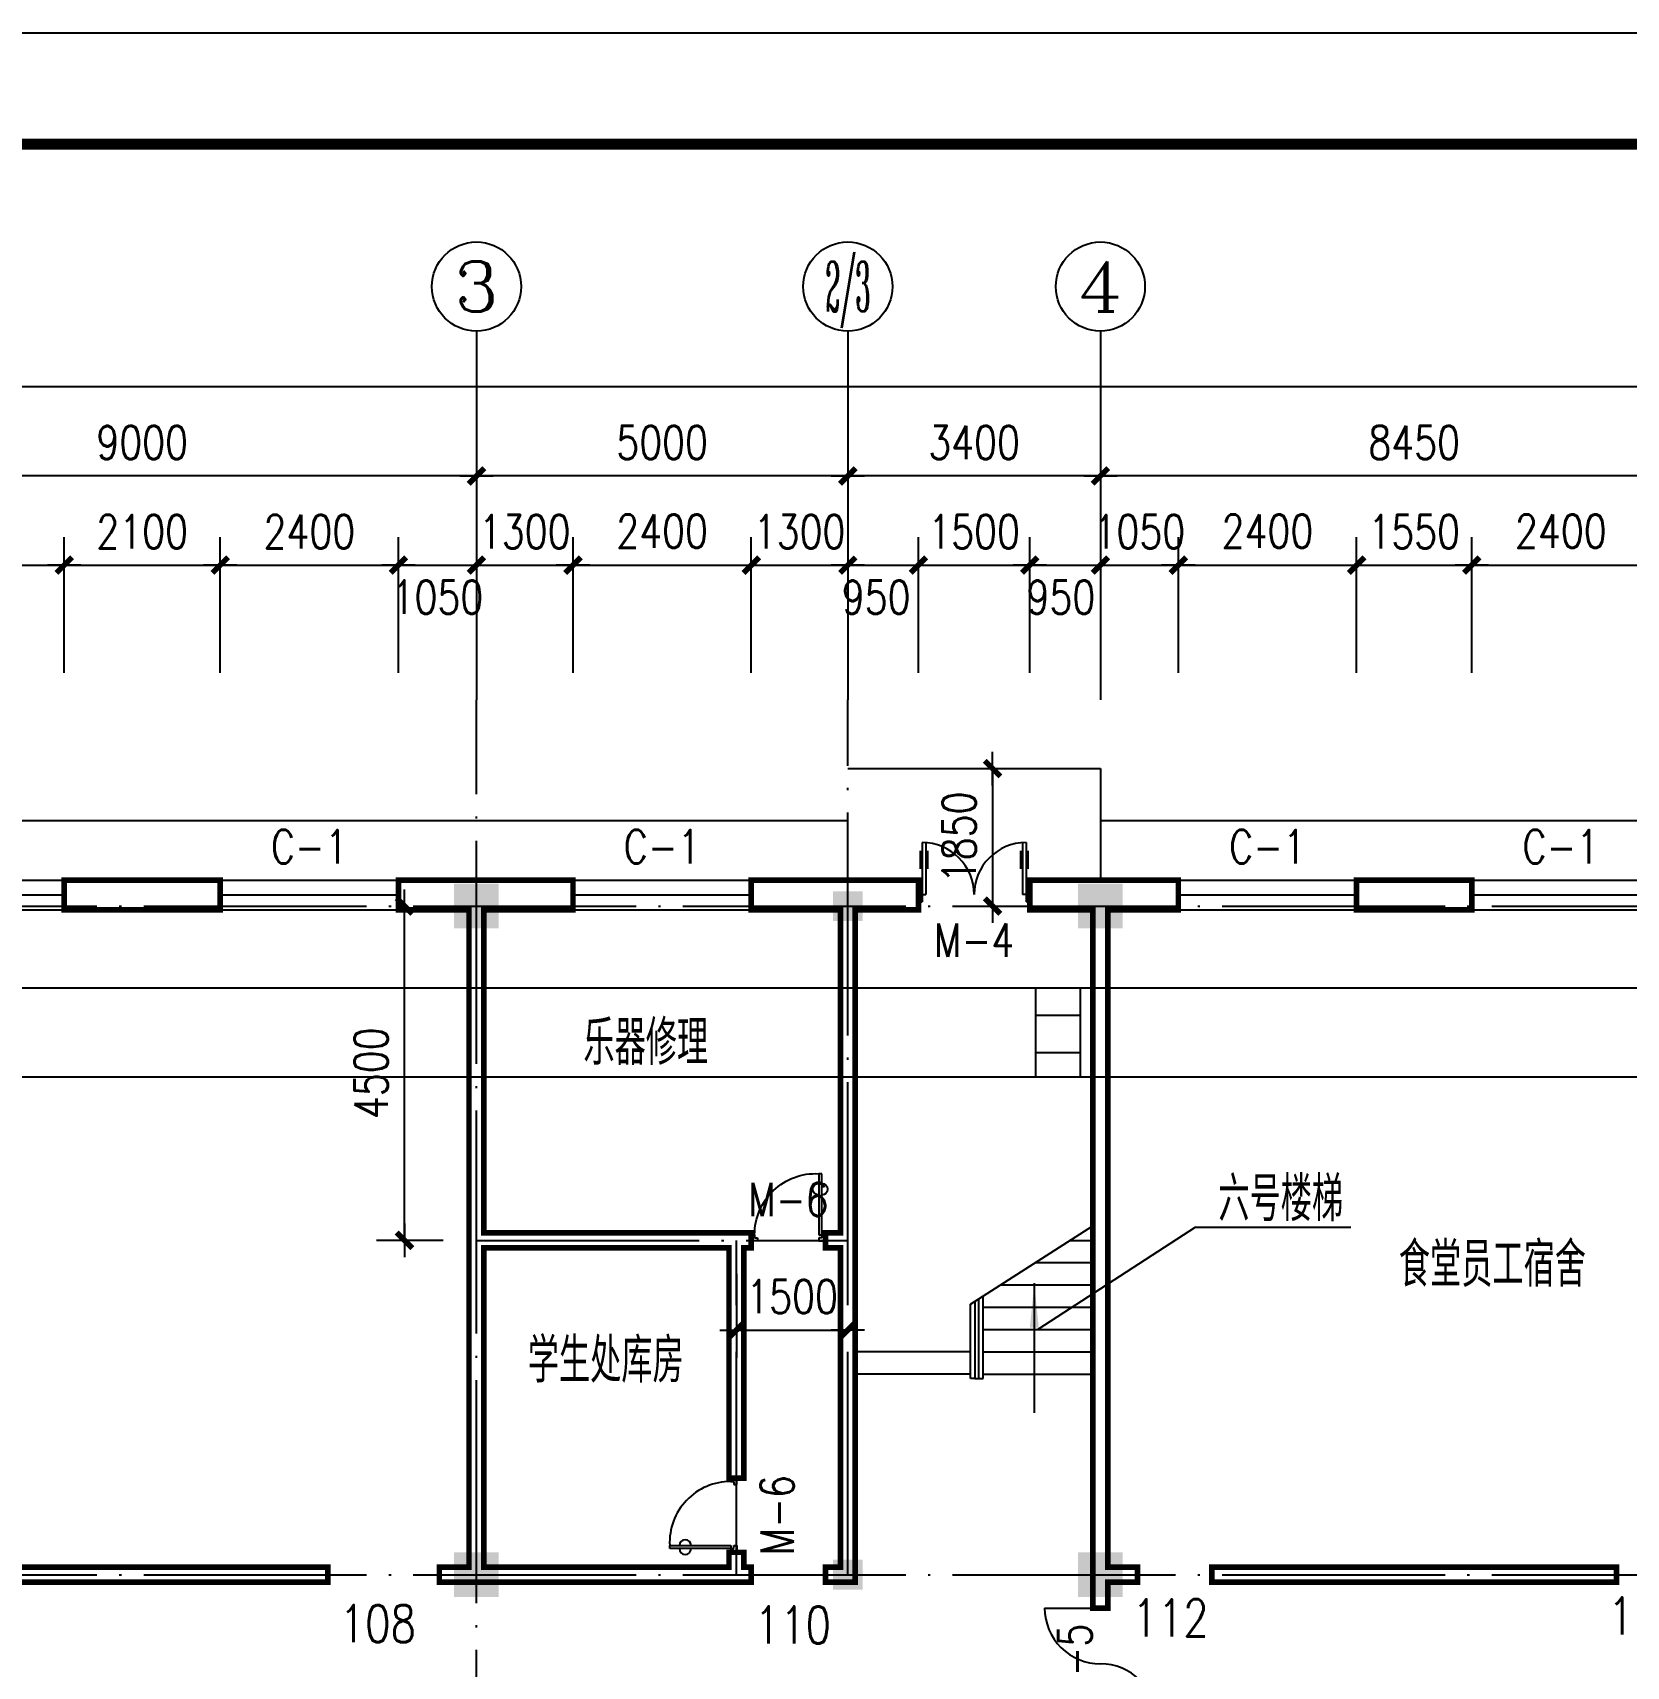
# Model space of a CAD drawing. Extents: x -55219 to 470149, y 494712 to 780039.
# Drawn here: x -26522 to -5066, y 660890 to 682881 of the extents above; entities that cross this region are included whole.
import ezdxf
from ezdxf.enums import TextEntityAlignment as Align

# ---------------------------------------------------------------- set-up
doc = ezdxf.new("R2010")
doc.units = 0
doc.header["$LTSCALE"] = 1500
doc.header["$MEASUREMENT"] = 0
doc.linetypes.add('DOTE', pattern=[2.42, 2, -0.2, 0.02, -0.2])
doc.layers.get('0').update_dxf_attribs({"linetype": 'CONTINUOUS'})
doc.layers.get('DEFPOINTS').update_dxf_attribs({"linetype": 'CONTINUOUS'})
for name, color, linetype in [('AXIS', 3, 'CONTINUOUS'), ('AXIS_TEXT', 7, 'CONTINUOUS'), ('COLUMN', 7, 'CONTINUOUS'), ('DOTE', 1, 'DOTE'), ('LVTRY', 6, 'CONTINUOUS'), ('PUB_DIM', 3, 'CONTINUOUS'), ('PUB_TEXT', 7, 'CONTINUOUS'), ('PUB_TITLE', 4, 'CONTINUOUS'), ('PUB_WALL', 255, 'CONTINUOUS'), ('STAIR', 2, 'CONTINUOUS'), ('WALL', 255, 'CONTINUOUS'), ('WINDOW', 2, 'CONTINUOUS'), ('WINDOW_TEXT', 7, 'CONTINUOUS')]:
    doc.layers.add(name, color=color, linetype=linetype)
doc.styles.add('_HZTXT', font='txt.shx', dxfattribs={"width": 0.8, "bigfont": 'hztxt.shx'})
doc.styles.add('_SIMPLEX', font='SIMPLEX.shx', dxfattribs={"width": 0.6})
doc.styles.add('COMPLEX', font='COMPLEX')
doc.styles.add('DIM_FONT', font='SIMPLEX.shx', dxfattribs={"width": 0.8})
doc.styles.add('SIMPLEX', font='SIMPLEX.SHX')
doc.dimstyles.new('AXIS150', dxfattribs={"dimscale": 1.5, "dimtxt": 300, "dimasz": 1, "dimexe": 250, "dimexo": 300, "dimgap": 150, "dimtad": 1, "dimdec": 0, "dimzin": 0, "dimdsep": 46, "dimtxsty": 'DIM_FONT', "dimblk": '_DIMX', "dimcen": 0.09, "dimse1": 1, "dimse2": 1, "dimclrt": 7, "dimadec": 0, "dimazin": 0, "dimtfac": 1, "dimtdec": 0, "dimtix": 1, "dimtmove": 2, "dimatfit": 3, "dimldrblk": '_DIMX', "dimfxl": 1, "dimtolj": 1, "dimtzin": 0, "dimarcsym": 0})
doc.dimstyles.new('DIMA150', dxfattribs={"dimscale": 1.5, "dimtxt": 300, "dimasz": 1, "dimexe": 250, "dimexo": 300, "dimgap": 150, "dimtad": 1, "dimdec": 0, "dimzin": 0, "dimdsep": 46, "dimtxsty": 'DIM_FONT', "dimblk": '_DIMX', "dimcen": 0.09, "dimse1": 1, "dimclrt": 7, "dimadec": 0, "dimazin": 0, "dimtfac": 1, "dimtdec": 0, "dimtix": 1, "dimtmove": 2, "dimatfit": 3, "dimldrblk": '_DIMX', "dimfxl": 1, "dimtolj": 1, "dimtzin": 0, "dimarcsym": 0})
doc.dimstyles.new('DIMB150', dxfattribs={"dimscale": 1.5, "dimtxt": 300, "dimasz": 1, "dimexe": 250, "dimexo": 300, "dimgap": 150, "dimtad": 1, "dimdec": 0, "dimzin": 0, "dimdsep": 46, "dimtxsty": 'DIM_FONT', "dimblk": '_DIMX', "dimcen": 0.09, "dimse2": 1, "dimclrt": 7, "dimadec": 0, "dimazin": 0, "dimtfac": 1, "dimtdec": 0, "dimtix": 1, "dimtmove": 2, "dimatfit": 3, "dimldrblk": '_DIMX', "dimfxl": 1, "dimtolj": 1, "dimtzin": 0, "dimarcsym": 0})
doc.dimstyles.new('DIMN150', dxfattribs={"dimscale": 1.5, "dimtxt": 300, "dimasz": 1, "dimexe": 250, "dimexo": 300, "dimgap": 150, "dimtad": 1, "dimdec": 0, "dimzin": 0, "dimdsep": 46, "dimtxsty": 'DIM_FONT', "dimblk": '_DIMX', "dimcen": 0.09, "dimclrt": 7, "dimadec": 0, "dimazin": 0, "dimtfac": 1, "dimtdec": 0, "dimtix": 1, "dimtmove": 2, "dimatfit": 3, "dimldrblk": '_DIMX', "dimfxl": 1, "dimtolj": 1, "dimtzin": 0, "dimarcsym": 0})
doc.dimstyles.new('NORMAL', dxfattribs={"dimscale": 1.5, "dimtxt": 300, "dimasz": 1, "dimexe": 250, "dimexo": 300, "dimgap": 150, "dimtad": 1, "dimdec": 0, "dimzin": 0, "dimdsep": 46, "dimtxsty": 'DIM_FONT', "dimblk": '_DIMX', "dimcen": 0.09, "dimse2": 1, "dimclrt": 7, "dimadec": 0, "dimazin": 0, "dimtfac": 1, "dimtdec": 0, "dimtix": 1, "dimtmove": 2, "dimatfit": 3, "dimldrblk": '_DIMX', "dimfxl": 1, "dimtolj": 1, "dimtzin": 0, "dimarcsym": 0})

# ---------------------------------------------------------------- blocks, each defined once
blk = doc.blocks.new('_FZH')
blk.add_solid([(0.5, 0.5), (0.5, -0.5), (-0.5, 0.5), (-0.5, -0.5)])
blk = doc.blocks.new('_WBLK')
for p, q in [((-0.5, 0.5), (0.5, 0.5)), ((-0.5, 0), (0.5, 0)), ((-0.5, -0.5), (0.5, -0.5))]:
    blk.add_line(p, q)
at = {"layer": 'WINDOW_TEXT', "style": 'SIMPLEX', "flags": 9}
blk.add_attdef('A', text='', height=1, dxfattribs=at).set_placement((0, 1.5), align=Align.MIDDLE)
blk = doc.blocks.new('M_A11UZJ')
for p, q in [((0.5, 0), (0.5, 0.5)), ((-0.5, -0.5), (-0.5, 0))]:
    blk.add_line(p, q)
for centre, start, end in [((-0.5, 0), 0, 0), ((0.5, 0), 90, 180), ((-0.5, 0), 270, 0)]:
    blk.add_arc(centre, 0.5, start, end)
blk = doc.blocks.new('M_A20TUI')
for p, q in [((-0.467, 0.471), (-0.467, -0.062)), ((-0.433, 0.47), (-0.433, 0.004)), ((0.433, 0.47), (0.433, 0.004)), ((0.467, 0.471), (0.467, -0.062)), ((-0.483, 0.396), (-0.483, 0.235)), ((-0.417, 0.396), (-0.417, 0.235)), ((0.417, 0.396), (0.417, 0.235)), ((0.483, 0.396), (0.483, 0.235)), ((-0.5, 0.004), (-0.433, 0.004)), ((-0.5, 0.004), (-0.5, -0.062)), ((0.5, 0.004), (0.433, 0.004)), ((0.5, 0.004), (0.5, -0.062)), ((-0.5, -0.062), (-0.467, -0.062)), ((0.5, -0.062), (0.467, -0.062))]:
    blk.add_line(p, q)
for centre, start, end in [((-0.467, 0.004), 0, 90), ((0.467, 0.004), 90, 180)]:
    blk.add_arc(centre, 0.467, start, end)
blk = doc.blocks.new('M_A22TIB')
for p, q in [((-0.449, 0.076), (-0.449, 0.898)), ((-0.449, 0.898), (-0.408, 0.898)), ((-0.408, 0.898), (-0.408, 0.076)), ((-0.49, 0.076), (-0.449, 0.076)), ((-0.49, -0.006), (-0.49, 0.076)), ((-0.449, 0.076), (-0.449, 0.035)), ((-0.408, 0.076), (-0.449, 0.076)), ((-0.449, 0.035), (-0.408, 0.035)), ((-0.408, 0.035), (-0.408, -0.006)), ((0.455, 0.035), (0.414, 0.035)), ((0.414, 0.035), (0.414, -0.006)), ((0.496, 0.076), (0.455, 0.076)), ((0.455, 0.076), (0.455, 0.035)), ((0.496, -0.006), (0.496, 0.076)), ((-0.408, -0.006), (-0.49, -0.006)), ((-0.49, -0.006), (-0.49, -0.006)), ((0.414, -0.006), (0.496, -0.006)), ((0.496, -0.006), (0.496, -0.006))]:
    blk.add_line(p, q)
for centre, radius, start, end in [((-0.367, 0.077), 0.822, 359.9283, 92.866), ((-0.449, 0.689), 0.0791, 90, 270), ((-0.408, 0.689), 0.0791, 270, 90)]:
    blk.add_arc(centre, radius, start, end)
blk = doc.blocks.new('_AXISO')
blk.add_circle((0, 0), 0.5)
at = {"layer": 'AXIS_TEXT', "style": 'COMPLEX', "width": 1.041667}
blk.add_attdef('A', text='', height=0.56, dxfattribs=at).set_placement((-0.25, -0.28), (0.25, -0.28), align=Align.FIT)
blk = doc.blocks.new('_DIMX')
blk.add_line((-150, 0), (150, 0))
at = {"const_width": 50}
blk.add_lwpolyline([(-70, -70), (70, 70)], dxfattribs=at)
blk = doc.blocks.new('*D27')
at = {"color": 0, "linetype": 'ByBlock'}
blk.add_line((-15549, 676914), (-20546, 676914), dxfattribs=at)
at = {"layer": 'DEFPOINTS', "color": 0, "linetype": 'ByBlock'}
for p in [(-20547, 676914), (-20547, 673899), (-15547, 673899)]:
    blk.add_point(p, dxfattribs=at)
at = {"color": 0, "linetype": 'ByBlock', "xscale": 1.5, "yscale": 1.5, "zscale": 1.5, "rotation": 180}
blk.add_blockref('_DIMX', (-20547, 676914), dxfattribs=at)
at = {"color": 0, "linetype": 'ByBlock', "xscale": 1.5, "yscale": 1.5, "zscale": 1.5}
blk.add_blockref('_DIMX', (-15547, 676914), dxfattribs=at)
at = {"color": 7, "linetype": 'ByBlock', "insert": (-18047, 677364), "char_height": 450, "attachment_point": 5, "style": 'DIM_FONT'}
blk.add_mtext('\\A1;5000', dxfattribs=at)
blk = doc.blocks.new('*D28')
at = {"color": 0, "linetype": 'ByBlock'}
blk.add_line((-20549, 676914), (-29546, 676914), dxfattribs=at)
at = {"layer": 'DEFPOINTS', "color": 0, "linetype": 'ByBlock'}
for p in [(-29547, 676914), (-29547, 673899), (-20547, 673899)]:
    blk.add_point(p, dxfattribs=at)
at = {"color": 0, "linetype": 'ByBlock', "xscale": 1.5, "yscale": 1.5, "zscale": 1.5, "rotation": 180}
blk.add_blockref('_DIMX', (-29547, 676914), dxfattribs=at)
at = {"color": 0, "linetype": 'ByBlock', "xscale": 1.5, "yscale": 1.5, "zscale": 1.5}
blk.add_blockref('_DIMX', (-20547, 676914), dxfattribs=at)
at = {"color": 7, "linetype": 'ByBlock', "insert": (-25047, 677364), "char_height": 450, "attachment_point": 5, "style": 'DIM_FONT'}
blk.add_mtext('\\A1;9000', dxfattribs=at)
blk = doc.blocks.new('*D29')
at = {"color": 0, "linetype": 'ByBlock'}
for p, q in [((-38896, 678188), (-38896, 677739)), ((33603, 678114), (-38894, 678114)), ((33604, 678188), (33604, 677739))]:
    blk.add_line(p, q, dxfattribs=at)
at = {"layer": 'DEFPOINTS', "color": 0, "linetype": 'ByBlock'}
for p in [(-38896, 678638), (33604, 678638), (-38896, 678114)]:
    blk.add_point(p, dxfattribs=at)
at = {"color": 0, "linetype": 'ByBlock', "xscale": 1.5, "yscale": 1.5, "zscale": 1.5, "rotation": 180}
blk.add_blockref('_DIMX', (-38896, 678114), dxfattribs=at)
at = {"color": 0, "linetype": 'ByBlock', "xscale": 1.5, "yscale": 1.5, "zscale": 1.5}
blk.add_blockref('_DIMX', (33604, 678114), dxfattribs=at)
at = {"color": 7, "linetype": 'ByBlock', "insert": (-2646, 678564), "char_height": 450, "attachment_point": 5, "style": 'DIM_FONT'}
blk.add_mtext('\\A1;72500', dxfattribs=at)
blk = doc.blocks.new('*D31')
at = {"color": 0, "linetype": 'ByBlock'}
blk.add_line((-12149, 676914), (-15546, 676914), dxfattribs=at)
at = {"layer": 'DEFPOINTS', "color": 0, "linetype": 'ByBlock'}
for p in [(-15547, 676914), (-15547, 673899), (-12147, 673899)]:
    blk.add_point(p, dxfattribs=at)
at = {"color": 0, "linetype": 'ByBlock', "xscale": 1.5, "yscale": 1.5, "zscale": 1.5, "rotation": 180}
blk.add_blockref('_DIMX', (-15547, 676914), dxfattribs=at)
at = {"color": 0, "linetype": 'ByBlock', "xscale": 1.5, "yscale": 1.5, "zscale": 1.5}
blk.add_blockref('_DIMX', (-12147, 676914), dxfattribs=at)
at = {"color": 7, "linetype": 'ByBlock', "insert": (-13847, 677364), "char_height": 450, "attachment_point": 5, "style": 'DIM_FONT'}
blk.add_mtext('\\A1;3400', dxfattribs=at)
blk = doc.blocks.new('*D40')
at = {"color": 0, "linetype": 'ByBlock'}
blk.add_line((-3699, 676914), (-12146, 676914), dxfattribs=at)
at = {"layer": 'DEFPOINTS', "color": 0, "linetype": 'ByBlock'}
for p in [(-12147, 676914), (-12147, 673899), (-3697, 673899)]:
    blk.add_point(p, dxfattribs=at)
at = {"color": 0, "linetype": 'ByBlock', "xscale": 1.5, "yscale": 1.5, "zscale": 1.5, "rotation": 180}
blk.add_blockref('_DIMX', (-12147, 676914), dxfattribs=at)
at = {"color": 0, "linetype": 'ByBlock', "xscale": 1.5, "yscale": 1.5, "zscale": 1.5}
blk.add_blockref('_DIMX', (-3697, 676914), dxfattribs=at)
at = {"color": 7, "linetype": 'ByBlock', "insert": (-7922, 677364), "char_height": 450, "attachment_point": 5, "style": 'DIM_FONT'}
blk.add_mtext('\\A1;8450', dxfattribs=at)
blk = doc.blocks.new('_ARROW')
blk.add_solid([(0, 0), (-1, 0.1), (-1, -0.1)])
blk = doc.blocks.new('*D614')
at = {"color": 0, "linetype": 'ByBlock'}
for p, q in [((-28497, 674262), (-28497, 676089)), ((-26097, 674262), (-26097, 676089)), ((-28496, 675714), (-26099, 675714))]:
    blk.add_line(p, q, dxfattribs=at)
at = {"layer": 'DEFPOINTS', "color": 0, "linetype": 'ByBlock'}
for p in [(-26097, 675714), (-28497, 673812), (-26097, 673812)]:
    blk.add_point(p, dxfattribs=at)
at = {"color": 0, "linetype": 'ByBlock', "xscale": 1.5, "yscale": 1.5, "zscale": 1.5, "rotation": 180}
blk.add_blockref('_DIMX', (-28497, 675714), dxfattribs=at)
at = {"color": 0, "linetype": 'ByBlock', "xscale": 1.5, "yscale": 1.5, "zscale": 1.5}
blk.add_blockref('_DIMX', (-26097, 675714), dxfattribs=at)
at = {"color": 7, "linetype": 'ByBlock', "insert": (-27297, 676198), "char_height": 450, "attachment_point": 5, "style": 'DIM_FONT'}
blk.add_mtext('\\A1;2400', dxfattribs=at)
blk = doc.blocks.new('*D615')
at = {"color": 0, "linetype": 'ByBlock'}
for p, q in [((-26097, 674262), (-26097, 676089)), ((-23997, 674262), (-23997, 676089)), ((-26096, 675714), (-23999, 675714))]:
    blk.add_line(p, q, dxfattribs=at)
at = {"layer": 'DEFPOINTS', "color": 0, "linetype": 'ByBlock'}
for p in [(-23997, 675714), (-26097, 673812), (-23997, 673812)]:
    blk.add_point(p, dxfattribs=at)
at = {"color": 0, "linetype": 'ByBlock', "xscale": 1.5, "yscale": 1.5, "zscale": 1.5, "rotation": 180}
blk.add_blockref('_DIMX', (-26097, 675714), dxfattribs=at)
at = {"color": 0, "linetype": 'ByBlock', "xscale": 1.5, "yscale": 1.5, "zscale": 1.5}
blk.add_blockref('_DIMX', (-23997, 675714), dxfattribs=at)
at = {"color": 7, "linetype": 'ByBlock', "insert": (-25047, 676164), "char_height": 450, "attachment_point": 5, "style": 'DIM_FONT'}
blk.add_mtext('\\A1;2100', dxfattribs=at)
blk = doc.blocks.new('*D616')
at = {"color": 0, "linetype": 'ByBlock'}
for p, q in [((-23997, 674262), (-23997, 676089)), ((-21597, 674262), (-21597, 676089)), ((-23996, 675714), (-21599, 675714))]:
    blk.add_line(p, q, dxfattribs=at)
at = {"layer": 'DEFPOINTS', "color": 0, "linetype": 'ByBlock'}
for p in [(-21597, 675714), (-23997, 673812), (-21597, 673812)]:
    blk.add_point(p, dxfattribs=at)
at = {"color": 0, "linetype": 'ByBlock', "xscale": 1.5, "yscale": 1.5, "zscale": 1.5, "rotation": 180}
blk.add_blockref('_DIMX', (-23997, 675714), dxfattribs=at)
at = {"color": 0, "linetype": 'ByBlock', "xscale": 1.5, "yscale": 1.5, "zscale": 1.5}
blk.add_blockref('_DIMX', (-21597, 675714), dxfattribs=at)
at = {"color": 7, "linetype": 'ByBlock', "insert": (-22797, 676164), "char_height": 450, "attachment_point": 5, "style": 'DIM_FONT'}
blk.add_mtext('\\A1;2400', dxfattribs=at)
blk = doc.blocks.new('*D617')
at = {"color": 0, "linetype": 'ByBlock'}
for p, q in [((-21597, 674262), (-21597, 676089)), ((-21596, 675714), (-20549, 675714))]:
    blk.add_line(p, q, dxfattribs=at)
at = {"layer": 'DEFPOINTS', "color": 0, "linetype": 'ByBlock'}
for p in [(-20547, 675714), (-21597, 673812), (-20547, 673812)]:
    blk.add_point(p, dxfattribs=at)
at = {"color": 0, "linetype": 'ByBlock', "xscale": 1.5, "yscale": 1.5, "zscale": 1.5, "rotation": 180}
blk.add_blockref('_DIMX', (-21597, 675714), dxfattribs=at)
at = {"color": 0, "linetype": 'ByBlock', "xscale": 1.5, "yscale": 1.5, "zscale": 1.5}
blk.add_blockref('_DIMX', (-20547, 675714), dxfattribs=at)
at = {"color": 7, "linetype": 'ByBlock', "insert": (-21072, 675282), "char_height": 450, "attachment_point": 5, "style": 'DIM_FONT'}
blk.add_mtext('\\A1;1050', dxfattribs=at)
blk = doc.blocks.new('*D618')
at = {"color": 0, "linetype": 'ByBlock'}
for p, q in [((-19247, 674262), (-19247, 676089)), ((-20549, 675714), (-20550, 675714)), ((-20547, 675714), (-19247, 675714)), ((-19246, 675714), (-19244, 675714))]:
    blk.add_line(p, q, dxfattribs=at)
at = {"layer": 'DEFPOINTS', "color": 0, "linetype": 'ByBlock'}
for p in [(-19247, 675714), (-20547, 673812), (-19247, 673812)]:
    blk.add_point(p, dxfattribs=at)
at = {"color": 0, "linetype": 'ByBlock', "xscale": 1.5, "yscale": 1.5, "zscale": 1.5}
blk.add_blockref('_DIMX', (-20547, 675714), dxfattribs=at)
at = {"color": 0, "linetype": 'ByBlock', "xscale": 1.5, "yscale": 1.5, "zscale": 1.5, "rotation": 180}
blk.add_blockref('_DIMX', (-19247, 675714), dxfattribs=at)
at = {"color": 7, "linetype": 'ByBlock', "insert": (-19897, 676164), "char_height": 450, "attachment_point": 5, "style": 'DIM_FONT'}
blk.add_mtext('\\A1;1300', dxfattribs=at)
blk = doc.blocks.new('*D619')
at = {"color": 0, "linetype": 'ByBlock'}
for p, q in [((-19247, 674262), (-19247, 676089)), ((-16847, 674262), (-16847, 676089)), ((-19246, 675714), (-16849, 675714))]:
    blk.add_line(p, q, dxfattribs=at)
at = {"layer": 'DEFPOINTS', "color": 0, "linetype": 'ByBlock'}
for p in [(-16847, 675714), (-19247, 673812), (-16847, 673812)]:
    blk.add_point(p, dxfattribs=at)
at = {"color": 0, "linetype": 'ByBlock', "xscale": 1.5, "yscale": 1.5, "zscale": 1.5, "rotation": 180}
blk.add_blockref('_DIMX', (-19247, 675714), dxfattribs=at)
at = {"color": 0, "linetype": 'ByBlock', "xscale": 1.5, "yscale": 1.5, "zscale": 1.5}
blk.add_blockref('_DIMX', (-16847, 675714), dxfattribs=at)
at = {"color": 7, "linetype": 'ByBlock', "insert": (-18047, 676171), "char_height": 450, "attachment_point": 5, "style": 'DIM_FONT'}
blk.add_mtext('\\A1;2400', dxfattribs=at)
blk = doc.blocks.new('*D620')
at = {"color": 0, "linetype": 'ByBlock'}
for p, q in [((-16847, 674262), (-16847, 676089)), ((-16849, 675714), (-16850, 675714)), ((-16847, 675714), (-15547, 675714)), ((-15546, 675714), (-15544, 675714))]:
    blk.add_line(p, q, dxfattribs=at)
at = {"layer": 'DEFPOINTS', "color": 0, "linetype": 'ByBlock'}
for p in [(-15547, 675714), (-16847, 673812), (-15547, 673812)]:
    blk.add_point(p, dxfattribs=at)
at = {"color": 0, "linetype": 'ByBlock', "xscale": 1.5, "yscale": 1.5, "zscale": 1.5}
blk.add_blockref('_DIMX', (-16847, 675714), dxfattribs=at)
at = {"color": 0, "linetype": 'ByBlock', "xscale": 1.5, "yscale": 1.5, "zscale": 1.5, "rotation": 180}
blk.add_blockref('_DIMX', (-15547, 675714), dxfattribs=at)
at = {"color": 7, "linetype": 'ByBlock', "insert": (-16197, 676164), "char_height": 450, "attachment_point": 5, "style": 'DIM_FONT'}
blk.add_mtext('\\A1;1300', dxfattribs=at)
blk = doc.blocks.new('*D621')
at = {"color": 0, "linetype": 'ByBlock'}
for p, q in [((-14597, 674262), (-14597, 676089)), ((-15546, 675714), (-14599, 675714))]:
    blk.add_line(p, q, dxfattribs=at)
at = {"layer": 'DEFPOINTS', "color": 0, "linetype": 'ByBlock'}
for p in [(-14597, 675714), (-15547, 673812), (-14597, 673812)]:
    blk.add_point(p, dxfattribs=at)
at = {"color": 0, "linetype": 'ByBlock', "xscale": 1.5, "yscale": 1.5, "zscale": 1.5, "rotation": 180}
blk.add_blockref('_DIMX', (-15547, 675714), dxfattribs=at)
at = {"color": 0, "linetype": 'ByBlock', "xscale": 1.5, "yscale": 1.5, "zscale": 1.5}
blk.add_blockref('_DIMX', (-14597, 675714), dxfattribs=at)
at = {"color": 7, "linetype": 'ByBlock', "insert": (-15166, 675282), "char_height": 450, "attachment_point": 5, "style": 'DIM_FONT'}
blk.add_mtext('\\A1;950', dxfattribs=at)
blk = doc.blocks.new('*D622')
at = {"color": 0, "linetype": 'ByBlock'}
for p, q in [((-14597, 674262), (-14597, 676089)), ((-13097, 674262), (-13097, 676089)), ((-14599, 675714), (-14600, 675714)), ((-14597, 675714), (-13097, 675714)), ((-13096, 675714), (-13094, 675714))]:
    blk.add_line(p, q, dxfattribs=at)
at = {"layer": 'DEFPOINTS', "color": 0, "linetype": 'ByBlock'}
for p in [(-13097, 675714), (-14597, 673812), (-13097, 673812)]:
    blk.add_point(p, dxfattribs=at)
at = {"color": 0, "linetype": 'ByBlock', "xscale": 1.5, "yscale": 1.5, "zscale": 1.5}
blk.add_blockref('_DIMX', (-14597, 675714), dxfattribs=at)
at = {"color": 0, "linetype": 'ByBlock', "xscale": 1.5, "yscale": 1.5, "zscale": 1.5, "rotation": 180}
blk.add_blockref('_DIMX', (-13097, 675714), dxfattribs=at)
at = {"color": 7, "linetype": 'ByBlock', "insert": (-13847, 676164), "char_height": 450, "attachment_point": 5, "style": 'DIM_FONT'}
blk.add_mtext('\\A1;1500', dxfattribs=at)
blk = doc.blocks.new('*D623')
at = {"color": 0, "linetype": 'ByBlock'}
for p, q in [((-13097, 674262), (-13097, 676089)), ((-13096, 675714), (-12149, 675714))]:
    blk.add_line(p, q, dxfattribs=at)
at = {"layer": 'DEFPOINTS', "color": 0, "linetype": 'ByBlock'}
for p in [(-12147, 675714), (-13097, 673812), (-12147, 673812)]:
    blk.add_point(p, dxfattribs=at)
at = {"color": 0, "linetype": 'ByBlock', "xscale": 1.5, "yscale": 1.5, "zscale": 1.5, "rotation": 180}
blk.add_blockref('_DIMX', (-13097, 675714), dxfattribs=at)
at = {"color": 0, "linetype": 'ByBlock', "xscale": 1.5, "yscale": 1.5, "zscale": 1.5}
blk.add_blockref('_DIMX', (-12147, 675714), dxfattribs=at)
at = {"color": 7, "linetype": 'ByBlock', "insert": (-12678, 675282), "char_height": 450, "attachment_point": 5, "style": 'DIM_FONT'}
blk.add_mtext('\\A1;950', dxfattribs=at)
blk = doc.blocks.new('*D624')
at = {"color": 0, "linetype": 'ByBlock'}
for p, q in [((-11097, 674262), (-11097, 676089)), ((-12149, 675714), (-12150, 675714)), ((-12147, 675714), (-11097, 675714)), ((-11096, 675714), (-11094, 675714))]:
    blk.add_line(p, q, dxfattribs=at)
at = {"layer": 'DEFPOINTS', "color": 0, "linetype": 'ByBlock'}
for p in [(-11097, 675714), (-12147, 673812), (-11097, 673812)]:
    blk.add_point(p, dxfattribs=at)
at = {"color": 0, "linetype": 'ByBlock', "xscale": 1.5, "yscale": 1.5, "zscale": 1.5}
blk.add_blockref('_DIMX', (-12147, 675714), dxfattribs=at)
at = {"color": 0, "linetype": 'ByBlock', "xscale": 1.5, "yscale": 1.5, "zscale": 1.5, "rotation": 180}
blk.add_blockref('_DIMX', (-11097, 675714), dxfattribs=at)
at = {"color": 7, "linetype": 'ByBlock', "insert": (-11622, 676164), "char_height": 450, "attachment_point": 5, "style": 'DIM_FONT'}
blk.add_mtext('\\A1;1050', dxfattribs=at)
blk = doc.blocks.new('*D625')
at = {"color": 0, "linetype": 'ByBlock'}
for p, q in [((-11097, 674262), (-11097, 676089)), ((-8697, 674262), (-8697, 676089)), ((-11096, 675714), (-8699, 675714))]:
    blk.add_line(p, q, dxfattribs=at)
at = {"layer": 'DEFPOINTS', "color": 0, "linetype": 'ByBlock'}
for p in [(-8697, 675714), (-11097, 673812), (-8697, 673812)]:
    blk.add_point(p, dxfattribs=at)
at = {"color": 0, "linetype": 'ByBlock', "xscale": 1.5, "yscale": 1.5, "zscale": 1.5, "rotation": 180}
blk.add_blockref('_DIMX', (-11097, 675714), dxfattribs=at)
at = {"color": 0, "linetype": 'ByBlock', "xscale": 1.5, "yscale": 1.5, "zscale": 1.5}
blk.add_blockref('_DIMX', (-8697, 675714), dxfattribs=at)
at = {"color": 7, "linetype": 'ByBlock', "insert": (-9897, 676171), "char_height": 450, "attachment_point": 5, "style": 'DIM_FONT'}
blk.add_mtext('\\A1;2400', dxfattribs=at)
blk = doc.blocks.new('*D626')
at = {"color": 0, "linetype": 'ByBlock'}
for p, q in [((-8697, 674262), (-8697, 676089)), ((-7147, 674262), (-7147, 676089)), ((-8699, 675714), (-8700, 675714)), ((-8697, 675714), (-7147, 675714)), ((-7146, 675714), (-7144, 675714))]:
    blk.add_line(p, q, dxfattribs=at)
at = {"layer": 'DEFPOINTS', "color": 0, "linetype": 'ByBlock'}
for p in [(-7147, 675714), (-8697, 673812), (-7147, 673812)]:
    blk.add_point(p, dxfattribs=at)
at = {"color": 0, "linetype": 'ByBlock', "xscale": 1.5, "yscale": 1.5, "zscale": 1.5}
blk.add_blockref('_DIMX', (-8697, 675714), dxfattribs=at)
at = {"color": 0, "linetype": 'ByBlock', "xscale": 1.5, "yscale": 1.5, "zscale": 1.5, "rotation": 180}
blk.add_blockref('_DIMX', (-7147, 675714), dxfattribs=at)
at = {"color": 7, "linetype": 'ByBlock', "insert": (-7922, 676164), "char_height": 450, "attachment_point": 5, "style": 'DIM_FONT'}
blk.add_mtext('\\A1;1550', dxfattribs=at)
blk = doc.blocks.new('*D627')
at = {"color": 0, "linetype": 'ByBlock'}
for p, q in [((-7147, 674262), (-7147, 676089)), ((-4747, 674262), (-4747, 676089)), ((-7146, 675714), (-4749, 675714))]:
    blk.add_line(p, q, dxfattribs=at)
at = {"layer": 'DEFPOINTS', "color": 0, "linetype": 'ByBlock'}
for p in [(-4747, 675714), (-7147, 673812), (-4747, 673812)]:
    blk.add_point(p, dxfattribs=at)
at = {"color": 0, "linetype": 'ByBlock', "xscale": 1.5, "yscale": 1.5, "zscale": 1.5, "rotation": 180}
blk.add_blockref('_DIMX', (-7147, 675714), dxfattribs=at)
at = {"color": 0, "linetype": 'ByBlock', "xscale": 1.5, "yscale": 1.5, "zscale": 1.5}
blk.add_blockref('_DIMX', (-4747, 675714), dxfattribs=at)
at = {"color": 7, "linetype": 'ByBlock', "insert": (-5947, 676171), "char_height": 450, "attachment_point": 5, "style": 'DIM_FONT'}
blk.add_mtext('\\A1;2400', dxfattribs=at)
blk = doc.blocks.new('*D794')
at = {"color": 0, "linetype": 'ByBlock'}
for p, q in [((-21516, 666625), (-21516, 671122)), ((-20997, 666624), (-21891, 666624))]:
    blk.add_line(p, q, dxfattribs=at)
at = {"layer": 'DEFPOINTS', "color": 0, "linetype": 'ByBlock'}
for p in [(-21516, 671124), (-20547, 671124), (-20547, 666624)]:
    blk.add_point(p, dxfattribs=at)
at = {"color": 0, "linetype": 'ByBlock', "xscale": 1.5, "yscale": 1.5, "zscale": 1.5}
for p, rotation in [((-21516, 671124), 90), ((-21516, 666624), 270)]:
    blk.add_blockref('_DIMX', p, dxfattribs=dict(at, rotation=rotation))
at = {"color": 7, "linetype": 'ByBlock', "insert": (-21966, 668874), "char_height": 450, "attachment_point": 5, "rotation": 90, "style": 'DIM_FONT'}
blk.add_mtext('\\A1;4500', dxfattribs=at)
blk = doc.blocks.new('*D795')
at = {"color": 0, "linetype": 'ByBlock'}
for p, q in [((-17047, 666174), (-17047, 665042)), ((-17049, 665417), (-17050, 665417)), ((-17047, 665417), (-15547, 665417)), ((-15546, 665417), (-15544, 665417))]:
    blk.add_line(p, q, dxfattribs=at)
at = {"layer": 'DEFPOINTS', "color": 0, "linetype": 'ByBlock'}
for p in [(-17047, 666624), (-15547, 666624), (-15547, 665417)]:
    blk.add_point(p, dxfattribs=at)
at = {"color": 0, "linetype": 'ByBlock', "xscale": 1.5, "yscale": 1.5, "zscale": 1.5}
blk.add_blockref('_DIMX', (-17047, 665417), dxfattribs=at)
at = {"color": 0, "linetype": 'ByBlock', "xscale": 1.5, "yscale": 1.5, "zscale": 1.5, "rotation": 180}
blk.add_blockref('_DIMX', (-15547, 665417), dxfattribs=at)
at = {"color": 7, "linetype": 'ByBlock', "insert": (-16297, 665867), "char_height": 450, "attachment_point": 5, "style": 'DIM_FONT'}
blk.add_mtext('\\A1;1500', dxfattribs=at)
blk = doc.blocks.new('*D870')
at = {"color": 0, "linetype": 'ByBlock'}
for p, q in [((-14184, 672974), (-13223, 672974)), ((-13598, 672973), (-13598, 671125))]:
    blk.add_line(p, q, dxfattribs=at)
at = {"layer": 'DEFPOINTS', "color": 0, "linetype": 'ByBlock'}
for p in [(-14634, 672974), (-14634, 671124), (-13598, 671124)]:
    blk.add_point(p, dxfattribs=at)
at = {"color": 0, "linetype": 'ByBlock', "xscale": 1.5, "yscale": 1.5, "zscale": 1.5}
for p, rotation in [((-13598, 672974), 90), ((-13598, 671124), 270)]:
    blk.add_blockref('_DIMX', p, dxfattribs=dict(at, rotation=rotation))
at = {"color": 7, "linetype": 'ByBlock', "insert": (-14048, 672049), "char_height": 450, "attachment_point": 5, "rotation": 90, "style": 'DIM_FONT'}
blk.add_mtext('\\A1;1850', dxfattribs=at)
blk = doc.blocks.new('A$C74ED5290')
at = {"layer": 'WINDOW', "color": 0, "ltscale": 100}
for p, q in [((0, 1200), (0, 0)), ((600, 1200), (600, 0)), ((0, 830), (600, 830)), ((0, 330), (600, 330))]:
    blk.add_line(p, q, dxfattribs=at)

msp = doc.modelspace()

# ---------------------------------------------------------------- linework, layer by layer
at = {"layer": 'AXIS'}
for p, q in [((-20547.2, 678863.6), (-20547.2, 673898.7)), ((-15547.2, 678863.6), (-15547.2, 673898.7)), ((-12147.2, 678863.6), (-12147.2, 673898.7))]:
    msp.add_line(p, q, dxfattribs=at)
at = {"layer": 'DOTE'}
for p, q in [((-20547.2, 603662), (-20547.2, 673898.7)), ((-15547.2, 662124), (-15547.2, 673898.7)), ((-39547.2, 671124), (32802.8, 671124)), ((-20547.2, 666624), (-15547.2, 666624)), ((-17047.2, 662124), (-17047.2, 666624)), ((-39547.2, 662124), (35005.6, 662124))]:
    msp.add_line(p, q, dxfattribs=at)
at = {"layer": 'LVTRY'}
for p, q in [((-39696.7, 672274), (-15547.2, 672274)), ((-12147.2, 672274), (4752.8, 672274)), ((-37347.2, 670024), (21402.8, 670024)), ((-36147.2, 668824), (21402.8, 668824)), ((-13897.2, 665765.1), (-12247.2, 666821.5)), ((-10868.3, 666801.1), (-12987.2, 665424)), ((-10868.3, 666801.1), (-8776.6, 666801.1))]:
    msp.add_line(p, q, dxfattribs=at)
at = {"layer": 'PUB_DIM'}
msp.add_lwpolyline([(-13036.7, 666050.1), (-13036.7, 664303.6)], dxfattribs=at)
at = {"layer": 'PUB_TITLE'}
msp.add_lwpolyline([(-55219.4, 593781.4), (-55219.4, 682881.4), (70930.6, 682881.4), (70930.6, 593781.4)], close=True, dxfattribs=at)
at = {"layer": 'PUB_TITLE', "const_width": 150}
msp.add_lwpolyline([(-51469.4, 595281.4), (69430.6, 595281.4), (69430.6, 681381.4), (-51469.4, 681381.4)], close=True, dxfattribs=at)
at = {"layer": 'PUB_WALL', "const_width": 75}
for points in [[(-23997.2, 671474), (-26097.2, 671474), (-26097.2, 671074), (-23997.2, 671074)], [(-16947.2, 666524), (-16947.2, 663424), (-17147.2, 663424), (-17147.2, 666524), (-20447.2, 666524), (-20447.2, 662224), (-17147.2, 662224), (-17147.2, 662424), (-16947.2, 662424), (-16947.2, 662224), (-16847.2, 662224), (-16847.2, 662024), (-21047.2, 662024), (-21047.2, 662224), (-20847.2, 662224), (-20647.2, 662224), (-20647.2, 671074), (-21597.2, 671074), (-21597.2, 671474), (-19247.2, 671474), (-19247.2, 671074), (-20447.2, 671074), (-20447.2, 666724), (-16847.2, 666724), (-16847.2, 666524)], [(-13097.2, 671474), (-11097.2, 671474), (-11097.2, 671074), (-12047.2, 671074), (-12047.2, 662224), (-11647.2, 662224), (-11647.2, 662024), (-12047.2, 662024), (-12047.2, 661674), (-12247.2, 661674), (-12247.2, 671074), (-13097.2, 671074)], [(-7147.2, 671474), (-8697.2, 671474), (-8697.2, 671074), (-7147.2, 671074)], [(-10647.2, 662224), (-5197.2, 662224), (-5197.2, 662024), (-10647.2, 662024)]]:
    msp.add_lwpolyline(points, close=True, dxfattribs=at)
for points in [[(-15647.2, 662224), (-15847.2, 662224), (-15847.2, 662024), (-15447.2, 662024), (-15447.2, 671074), (-14597.2, 671074), (-14597.2, 671474), (-16847.2, 671474), (-16847.2, 671074), (-15647.2, 671074), (-15647.2, 666724), (-15847.2, 666724), (-15847.2, 666524), (-15647.2, 666524), (-15647.2, 662224)], [(-30047.2, 662224), (-29647.2, 662224), (-22547.2, 662224), (-22547.2, 662024), (-30047.2, 662024)], [(-20847.2, 662024), (-20647.2, 662024)]]:
    msp.add_lwpolyline(points, dxfattribs=at)
at = {"layer": 'STAIR'}
for p, q in [((-12555.8, 666624), (-12247.2, 666624)), ((-13024.4, 666324), (-12247.2, 666324)), ((-13492.9, 666024), (-12247.2, 666024)), ((-13897.2, 664764), (-13897.2, 665765.1)), ((-13837.2, 665803.5), (-13837.2, 664764)), ((-13787.2, 665835.5), (-13787.2, 664764)), ((-13727.2, 664764), (-13727.2, 665874)), ((-13727.2, 665724), (-12247.2, 665724)), ((-13727.2, 665424), (-12247.2, 665424)), ((-13897.2, 665124), (-15447.2, 665124)), ((-13727.2, 665124), (-12247.2, 665124)), ((-13897.2, 664824), (-15447.2, 664824)), ((-13727.2, 664824), (-12247.2, 664824)), ((-13837.2, 664764), (-13897.2, 664764)), ((-13837.2, 664764), (-13727.2, 664764))]:
    msp.add_line(p, q, dxfattribs=at)
at = {"layer": 'WALL'}
for p, q in [((-26097.2, 671474), (-26097.2, 671074)), ((-26097.2, 671474), (-23997.2, 671474)), ((-23997.2, 671474), (-23997.2, 671074)), ((-21597.2, 671474), (-21597.2, 671074)), ((-21597.2, 671474), (-19247.2, 671474)), ((-19247.2, 671474), (-19247.2, 671074)), ((-16847.2, 671474), (-16847.2, 671074)), ((-16847.2, 671474), (-14597.2, 671474)), ((-14597.2, 671474), (-14597.2, 671074)), ((-13097.2, 671474), (-13097.2, 671074)), ((-13097.2, 671474), (-11097.2, 671474)), ((-11097.2, 671474), (-11097.2, 671074)), ((-8697.2, 671474), (-8697.2, 671074)), ((-8697.2, 671474), (-7147.2, 671474)), ((-7147.2, 671474), (-7147.2, 671074)), ((-26097.2, 671074), (-23997.2, 671074)), ((-21597.2, 671074), (-20647.2, 671074)), ((-20647.2, 671074), (-20647.2, 662224)), ((-20447.2, 671074), (-20447.2, 666724)), ((-20447.2, 671074), (-19247.2, 671074)), ((-16847.2, 671074), (-15647.2, 671074)), ((-15647.2, 671074), (-15647.2, 666724)), ((-15447.2, 671074), (-14597.2, 671074)), ((-15447.2, 671074), (-15447.2, 662024)), ((-13097.2, 671074), (-12247.2, 671074)), ((-12247.2, 671074), (-12247.2, 661674)), ((-12047.2, 671074), (-12047.2, 662224)), ((-12047.2, 671074), (-11097.2, 671074)), ((-8697.2, 671074), (-7147.2, 671074)), ((-20447.2, 666724), (-16847.2, 666724)), ((-16847.2, 666724), (-16847.2, 666524)), ((-15847.2, 666724), (-15847.2, 666524)), ((-15847.2, 666724), (-15647.2, 666724)), ((-20447.2, 666524), (-20447.2, 662224)), ((-20447.2, 666524), (-17147.2, 666524)), ((-17147.2, 666524), (-17147.2, 663424)), ((-16947.2, 666524), (-16947.2, 663424)), ((-16947.2, 666524), (-16847.2, 666524)), ((-15847.2, 666524), (-15647.2, 666524)), ((-15647.2, 666524), (-15647.2, 662224)), ((-17147.2, 663424), (-16947.2, 663424)), ((-17147.2, 662424), (-16947.2, 662424)), ((-17147.2, 662424), (-17147.2, 662224)), ((-16947.2, 662424), (-16947.2, 662224)), ((-29647.2, 662224), (-22547.2, 662224)), ((-22547.2, 662224), (-22547.2, 662024)), ((-21047.2, 662224), (-20847.2, 662224)), ((-21047.2, 662224), (-21047.2, 662024)), ((-20847.2, 662224), (-20647.2, 662224)), ((-17147.2, 662224), (-20447.2, 662224)), ((-16847.2, 662224), (-16947.2, 662224)), ((-16847.2, 662224), (-16847.2, 662024)), ((-15847.2, 662224), (-15847.2, 662024)), ((-15647.2, 662224), (-15847.2, 662224)), ((-12047.2, 662224), (-11647.2, 662224)), ((-11647.2, 662224), (-11647.2, 662024)), ((-10647.2, 662224), (-10647.2, 662024)), ((-10647.2, 662224), (-5197.2, 662224)), ((-5197.2, 662224), (-5197.2, 662024)), ((-22547.2, 662024), (-36547.2, 662024)), ((-16847.2, 662024), (-21047.2, 662024)), ((-20847.2, 662024), (-20647.2, 662024)), ((-15447.2, 662024), (-15847.2, 662024)), ((-12047.2, 662024), (-12047.2, 661674)), ((-12047.2, 662024), (-11647.2, 662024)), ((-10647.2, 662024), (-5197.2, 662024)), ((-12247.2, 661674), (-12047.2, 661674))]:
    msp.add_line(p, q, dxfattribs=at)
at = {"layer": 'WINDOW'}
for p, q in [((-15547.2, 672974.1), (-12147.2, 672974.1)), ((-12147.2, 672974.1), (-12147.2, 671474))]:
    msp.add_line(p, q, dxfattribs=at)

# ---------------------------------------------------------------- block references
at = {"layer": 'AXIS'}
ref = msp.add_blockref('_AXISO', (-20547.2, 679463.6), dxfattribs=dict(at, xscale=1200, yscale=1200, zscale=1200))
ref.add_attrib('A', '3', dxfattribs={"layer": 'AXIS_TEXT', "height": 672, "style": 'COMPLEX', "width": 1.339286}).set_placement((-20847.2, 679127.6), (-20247.2, 679127.6), align=Align.FIT)
ref = msp.add_blockref('_AXISO', (-15547.2, 679463.6), dxfattribs=dict(at, xscale=1200, yscale=1200, zscale=1200))
ref.add_attrib('A', '2/3', dxfattribs={"layer": 'AXIS_TEXT', "height": 672, "style": 'COMPLEX', "width": 0.334821}).set_placement((-15847.2, 679127.6), (-15247.2, 679127.6), align=Align.FIT)
ref = msp.add_blockref('_AXISO', (-12147.2, 679463.6), dxfattribs=dict(at, xscale=1200, yscale=1200, zscale=1200))
ref.add_attrib('A', '4', dxfattribs={"layer": 'AXIS_TEXT', "height": 672, "rotation": 360, "style": 'COMPLEX', "width": 1.171875}).set_placement((-12447.2, 679127.6), (-11847.2, 679127.6), align=Align.FIT)
at = {"layer": 'COLUMN'}
for p, xscale, yscale, zscale in [((-20547.2, 671124), 600, 600, 600), ((-12147.2, 671124), 600, 600, 600), ((-15547.2, 671124), 400, 400, 400), ((-20547.2, 662124), 600, 600, 600), ((-12147.2, 662124), 600, 600, 600), ((-15547.2, 662124), 400, 400, 400)]:
    msp.add_blockref('_FZH', p, dxfattribs=dict(at, xscale=xscale, yscale=yscale, zscale=zscale))
at = {"layer": 'LVTRY'}
msp.add_blockref('A$C74ED5290', (-13019.3, 668824), dxfattribs=at)
at = {"layer": 'PUB_DIM', "xscale": 600, "yscale": 600, "zscale": 600, "rotation": 89.99999999999999}
msp.add_blockref('_ARROW', (-13036.7, 666050.1), dxfattribs=at)
at = {"layer": 'WINDOW'}
ref = msp.add_blockref('_WBLK', (-27297.2, 671274), dxfattribs=dict(at, xscale=2400, yscale=400, zscale=2400))
ref.add_attrib('A', 'C-1', dxfattribs={"layer": 'WINDOW_TEXT', "height": 450, "style": '_SIMPLEX', "width": 0.8, "flags": 8}).set_placement((-27297.2, 671924), align=Align.MIDDLE)
ref = msp.add_blockref('_WBLK', (-22797.2, 671274), dxfattribs=dict(at, xscale=2400, yscale=400.0000000000146, zscale=2400))
ref.add_attrib('A', 'C-1', dxfattribs={"layer": 'WINDOW_TEXT', "height": 450, "style": '_SIMPLEX', "width": 0.8, "flags": 8}).set_placement((-22797.2, 671924), align=Align.MIDDLE)
ref = msp.add_blockref('_WBLK', (-18047.2, 671274), dxfattribs=dict(at, xscale=2400, yscale=400, zscale=2400))
ref.add_attrib('A', 'C-1', dxfattribs={"layer": 'WINDOW_TEXT', "height": 450, "style": '_SIMPLEX', "width": 0.8, "flags": 8}).set_placement((-18047.2, 671924), align=Align.MIDDLE)
ref = msp.add_blockref('_WBLK', (-9897.2, 671274), dxfattribs=dict(at, xscale=2400, yscale=400, zscale=2400))
ref.add_attrib('A', 'C-1', dxfattribs={"layer": 'WINDOW_TEXT', "height": 450, "style": '_SIMPLEX', "width": 0.8, "flags": 8}).set_placement((-9897.2, 671924), align=Align.MIDDLE)
ref = msp.add_blockref('_WBLK', (-5947.2, 671274), dxfattribs=dict(at, xscale=2400, yscale=400, zscale=2400))
ref.add_attrib('A', 'C-1', dxfattribs={"layer": 'WINDOW_TEXT', "height": 450, "style": '_SIMPLEX', "width": 0.8, "flags": 8}).set_placement((-5947.2, 671924), align=Align.MIDDLE)
ref = msp.add_blockref('M_A20TUI', (-13847.2, 671274), dxfattribs=dict(at, xscale=1500, yscale=1500, zscale=1500))
ref.add_attrib('A', 'M-4', dxfattribs={"layer": 'WINDOW_TEXT', "height": 450, "style": '_SIMPLEX', "width": 0.8, "flags": 8}).set_placement((-13847.2, 670666.2), align=Align.MIDDLE)
ref = msp.add_blockref('M_A22TIB', (-16347.2, 666624), dxfattribs=dict(at, xscale=-1000, yscale=1000, zscale=1000))
ref.add_attrib('A', 'M-6', dxfattribs={"layer": 'WINDOW_TEXT', "height": 450, "style": '_SIMPLEX', "width": 0.8, "flags": 8}).set_placement((-16347.2, 667174), align=Align.MIDDLE)
ref = msp.add_blockref('M_A22TIB', (-17047.2, 662924), dxfattribs=dict(at, xscale=-1000, yscale=-1000, zscale=1000, rotation=270))
ref.add_attrib('A', 'M-6', dxfattribs={"layer": 'WINDOW_TEXT', "height": 450, "rotation": 90, "style": '_SIMPLEX', "width": 0.8, "flags": 8}).set_placement((-16497.2, 662924), align=Align.MIDDLE)
ref = msp.add_blockref('M_A11UZJ', (-12147.2, 660924), dxfattribs=dict(at, xscale=1500, yscale=1500, zscale=1500, rotation=270))
ref.add_attrib('A', 'M-5', dxfattribs={"layer": 'WINDOW_TEXT', "height": 450, "rotation": 90, "style": '_SIMPLEX', "width": 0.8, "flags": 8}).set_placement((-12489.2, 660924), align=Align.MIDDLE)

# ---------------------------------------------------------------- texts
at = {"layer": 'LVTRY', "color": 0, "char_height": 500, "attachment_point": 1, "style": 'DIM_FONT'}
for s, insert, width in [('{\\C1;112}', (-11717.5, 661793.1), 1277.886), ('{\\C1;114}', (-5311, 661819.1), 383.157), ('{\\C1;108}', (-22389.6, 661713.6), 1277.886), ('{\\C1;110}', (-16802.6, 661696.1), 1277.886)]:
    msp.add_mtext(s, dxfattribs=dict(at, insert=insert, width=width))
at = {"layer": 'PUB_TEXT', "style": '_HZTXT', "width": 0.7}
for s, p in [('乐器修理', (-19107.6, 668986.3)), ('六号楼梯', (-10558.8, 666881.9)), ('食堂员工宿舍', (-8129, 665999.5)), ('学生处库房', (-19856.4, 664709.2))]:
    msp.add_text(s, height=600, dxfattribs=at).set_placement(p)

# ---------------------------------------------------------------- dimensions: what is measured, and where the dimension line sits
at = {"layer": 'AXIS'}
for base, p1, p2, picture, middle in [((-29547.2, 676913.6), (-20547.2, 673898.7), (-29547.2, 673898.7), '*D28', (-25047.2, 677363.6)), ((-20547.2, 676913.6), (-15547.2, 673898.7), (-20547.2, 673898.7), '*D27', (-18047.2, 677363.6)), ((-15547.2, 676913.6), (-12147.2, 673898.7), (-15547.2, 673898.7), '*D31', (-13847.2, 677363.6)), ((-12147.2, 676913.6), (-3697.2, 673898.7), (-12147.2, 673898.7), '*D40', (-7922.2, 677363.6))]:
    dim = msp.add_linear_dim(base=base, p1=p1, p2=p2, dimstyle='AXIS150', dxfattribs=at)
    dim.commit()
    dim.dimension.update_dxf_attribs({"geometry": picture, "text_midpoint": middle})
at = {"layer": 'LVTRY'}
for base, p1, p2, picture, middle in [((-13598.4, 671124), (-14634.3, 672974.1), (-14634.3, 671124), '*D870', (-14048.4, 672049)), ((-21516.2, 671124), (-20547.2, 666624), (-20547.2, 671124), '*D794', (-21966.2, 668874))]:
    dim = msp.add_linear_dim(base=base, p1=p1, p2=p2, angle=90, dimstyle='NORMAL', dxfattribs=at)
    dim.commit()
    dim.dimension.update_dxf_attribs({"geometry": picture, "text_midpoint": middle})
dim = msp.add_linear_dim(base=(-15547.2, 665416.9), p1=(-17047.2, 666624), p2=(-15547.2, 666624), dimstyle='NORMAL', dxfattribs=at)
dim.commit()
dim.dimension.update_dxf_attribs({"geometry": '*D795', "text_midpoint": (-16297.2, 665866.9)})
at = {"layer": 'PUB_DIM'}
for p1, p2, distance, dimstyle, picture, middle in [((33604, 678638.1), (-38895.7, 678638.1), 524.5, 'DIMN150', '*D29', (-2645.8, 678563.6)), ((-26097.2, 673811.5), (-23997.2, 673811.5), 1902.1, 'DIMN150', '*D615', (-25047.2, 676163.6)), ((-23997.2, 673811.5), (-21597.2, 673811.5), 1902.1, 'DIMN150', '*D616', (-22797.2, 676163.6)), ((-20547.2, 673811.5), (-19247.2, 673811.5), 1902.1, 'DIMA150', '*D618', (-19897.2, 676163.6)), ((-16847.2, 673811.5), (-15547.2, 673811.5), 1902.1, 'DIMB150', '*D620', (-16197.2, 676163.6)), ((-14597.2, 673811.5), (-13097.2, 673811.5), 1902.1, 'DIMN150', '*D622', (-13847.2, 676163.6)), ((-12147.2, 673811.5), (-11097.2, 673811.5), 1902.1, 'DIMA150', '*D624', (-11622.2, 676163.6)), ((-8697.2, 673811.5), (-7147.2, 673811.5), 1902.1, 'DIMN150', '*D626', (-7922.2, 676163.6))]:
    dim = msp.add_aligned_dim(p1=p1, p2=p2, distance=distance, dimstyle=dimstyle, dxfattribs=at)
    dim.commit()
    dim.dimension.update_dxf_attribs({"geometry": picture, "text_midpoint": middle})
for base, p1, p2, angle, dimstyle, picture, middle in [((-26097.2, 675713.6), (-28497.2, 673811.5), (-26097.2, 673811.5), 0, 'DIMN150', '*D614', (-27297.2, 676197.6)), ((-16847.2, 675713.6), (-19247.2, 673811.5), (-16847.2, 673811.5), 0, 'DIMN150', '*D619', (-18047.2, 676170.6)), ((-8697.2, 675713.6), (-11097.2, 673811.5), (-8697.2, 673811.5), 0, 'DIMN150', '*D625', (-9897.2, 676170.6)), ((-4747.2, 675713.6), (-7147.2, 673811.5), (-4747.2, 673811.5), 360, 'DIMN150', '*D627', (-5947.2, 676170.6)), ((-20547.2, 675713.6), (-21597.2, 673811.5), (-20547.2, 673811.5), 0, 'DIMB150', '*D617', (-21072.2, 675281.6)), ((-14597.2, 675713.6), (-15547.2, 673811.5), (-14597.2, 673811.5), 0, 'DIMA150', '*D621', (-15166, 675281.6)), ((-12147.2, 675713.6), (-13097.2, 673811.5), (-12147.2, 673811.5), 0, 'DIMB150', '*D623', (-12678.5, 675281.6))]:
    dim = msp.add_linear_dim(base=base, p1=p1, p2=p2, angle=angle, dimstyle=dimstyle, dxfattribs=at)
    dim.commit()
    dim.dimension.update_dxf_attribs({"geometry": picture, "text_midpoint": middle, "dimtype": 161})

doc.saveas('drawing.dxf')
